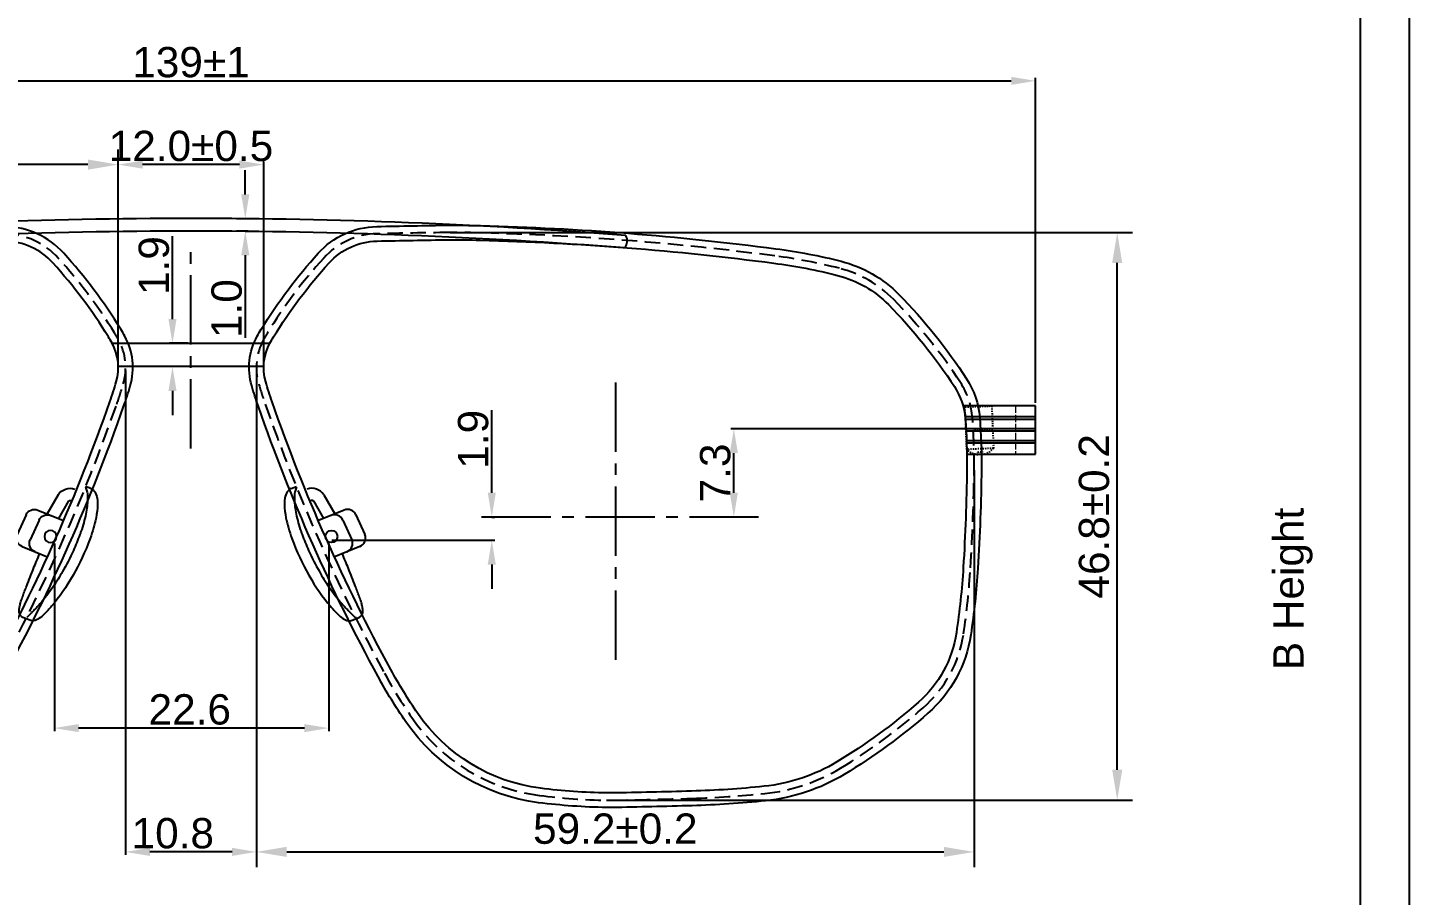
# Model space of a CAD drawing. Header units: millimetres. Extents: x 1233 to 2351, y 1180 to 1535.
# Drawn here: x 1784 to 1898, y 1278.6 to 1350.2 of the extents above; entities that cross this region are included whole.
import ezdxf

# ---------------------------------------------------------------- set-up
doc = ezdxf.new("R2010")
doc.units = ezdxf.units.MM
for name, pattern in [('ACAD_ISO02W100', [15, 12, -3]), ('CENTER2', [28.574999999999992, 19.05, -3.174999999999998, 3.174999999999998, -3.174999999999998]), ('DASHED2', [0.375, 0.25, -0.125]), ('HIDDEN', [9.524999999999995, 6.349999999999998, -3.174999999999998]), ('HIDDEN2', [0.1875, 0.125, -0.0625])]:
    doc.linetypes.add(name, pattern=pattern)
for name, color, linetype in [('Center Line', 2, 'CENTER2'), ('Dimension', 3, 'Continuous'), ('Hidden Line', 1, 'HIDDEN2'), ('图层 1', 7, 'Continuous')]:
    doc.layers.add(name, color=color, linetype=linetype)
doc.layers.add('odj', color=4, linetype='Continuous', lineweight=35)
doc.styles.get("Standard").update_dxf_attribs({"font": 'arial.ttf'})
doc.styles.add('样式 1', font='romant.shx')
doc.dimstyles.new('ISO-25$0', dxfattribs={"dimtxt": 2.5, "dimasz": 2.5, "dimexe": 0.5, "dimexo": 1, "dimgap": 1, "dimtad": 0, "dimtih": 1, "dimtoh": 1, "dimdec": 1, "dimzin": 10, "dimdsep": 46, "dimlunit": 6, "dimtxsty": '样式 1', "dimcen": 0, "dimclrd": 256, "dimclre": 256, "dimclrt": 7, "dimazin": 0, "dimtfac": 1, "dimtdec": 1, "dimtofl": 0, "dimtmove": 0, "dimatfit": 0, "dimfxl": 1, "dimtolj": 1, "dimtzin": 10, "dimarcsym": 0})
doc.dimstyles.new('Standard$0', dxfattribs={"dimtxt": 2.3, "dimasz": 2, "dimexe": 1, "dimexo": 1, "dimgap": 1, "dimtad": 0, "dimtih": 1, "dimtoh": 1, "dimdec": 1, "dimzin": 0, "dimdsep": 46, "dimtxsty": 'Standard', "dimcen": 0, "dimclrd": 4, "dimclre": 4, "dimclrt": 4, "dimadec": 1, "dimazin": 0, "dimtfac": 1, "dimtdec": 1, "dimtofl": 0, "dimtmove": 0, "dimatfit": 0, "dimfxl": 1, "dimtolj": 1, "dimtzin": 0, "dimarcsym": 0})

# ---------------------------------------------------------------- blocks, each defined once
blk = doc.blocks.new('*D189')
at = {"layer": 'Defpoints', "color": 0, "transparency": 16777216}
for p in [(1786.201279306322, 1307.883507528928), (1808.831986962581, 1307.904155001539), (1786.201279306322, 1292.414734139332)]:
    blk.add_point(p, dxfattribs=at)
at = {"layer": 'Dimension', "color": 3, "lineweight": -2, "transparency": 16777216}
for p, q in [((1786.201279306322, 1307.633507528928), (1786.201279306322, 1292.164734139332)), ((1808.831986962581, 1307.654155001539), (1808.831986962581, 1292.164734139332)), ((1806.831986962581, 1292.414734139332), (1788.201279306322, 1292.414734139332))]:
    blk.add_line(p, q, dxfattribs=at)
at = {"layer": 'Dimension', "color": 3, "transparency": 16777216}
for points in [[(1788.201279306322, 1292.748067472665), (1788.201279306322, 1292.081400805999), (1786.201279306322, 1292.414734139332)], [(1806.831986962581, 1292.748067472665), (1806.831986962581, 1292.081400805999), (1808.831986962581, 1292.414734139332)]]:
    blk.add_solid(points, dxfattribs=at)
at = {"layer": 'Dimension', "transparency": 16777216, "insert": (1797.371535814931, 1293.941166608636), "char_height": 2.5, "attachment_point": 5}
blk.add_mtext('\\A1;22.6', dxfattribs=at)
blk = doc.blocks.new('*D190')
at = {"layer": 'Defpoints', "color": 0, "transparency": 16777216}
for p in [(1795.946260532321, 1324.157781262307), (1797.472693001492, 1324.157781262307), (1797.472693001492, 1322.227781262307)]:
    blk.add_point(p, dxfattribs=at)
at = {"layer": 'Dimension', "color": 3, "lineweight": -2, "transparency": 16777216}
for p, q in [((1795.946260532321, 1326.157781262307), (1795.946260532321, 1332.979063663398)), ((1797.222693001492, 1324.157781262307), (1795.696260532321, 1324.157781262307)), ((1797.222693001492, 1322.227781262307), (1795.696260532321, 1322.227781262307)), ((1795.946260532321, 1320.227781262307), (1795.946260532321, 1318.227781262307))]:
    blk.add_line(p, q, dxfattribs=at)
at = {"layer": 'Dimension', "color": 3, "transparency": 16777216}
for points in [[(1795.612927198988, 1326.157781262307), (1796.279593865654, 1326.157781262307), (1795.946260532321, 1324.157781262307)], [(1795.612927198988, 1320.227781262307), (1796.279593865654, 1320.227781262307), (1795.946260532321, 1322.227781262307)]]:
    blk.add_solid(points, dxfattribs=at)
at = {"layer": 'Dimension', "transparency": 16777216, "insert": (1794.419828063016, 1330.568422462852), "char_height": 2.5, "attachment_point": 5, "rotation": 90}
blk.add_mtext('\\A1;1.9', dxfattribs=at)
blk = doc.blocks.new('*D192')
at = {"layer": 'Defpoints', "color": 0, "transparency": 16777216}
for p in [(1842.245439872354, 1317.100238952608), (1867.124894525809, 1317.100238952608), (1844.289983573593, 1309.825514770743)]:
    blk.add_point(p, dxfattribs=at)
at = {"layer": '图层 1', "color": 3, "lineweight": -2, "transparency": 16777216}
for p, q in [((1866.874894525809, 1317.100238952608), (1841.995439872354, 1317.100238952608)), ((1842.245439872354, 1311.825514770743), (1842.245439872354, 1315.100238952608)), ((1844.039983573593, 1309.825514770743), (1841.995439872354, 1309.825514770743))]:
    blk.add_line(p, q, dxfattribs=at)
at = {"layer": '图层 1', "color": 3, "transparency": 16777216}
for points in [[(1841.912106539021, 1315.100238952608), (1842.578773205687, 1315.100238952608), (1842.245439872354, 1317.100238952608)], [(1841.912106539021, 1311.825514770743), (1842.578773205687, 1311.825514770743), (1842.245439872354, 1309.825514770743)]]:
    blk.add_solid(points, dxfattribs=at)
at = {"layer": '图层 1', "transparency": 16777216, "insert": (1840.718154742749, 1313.462876861675), "char_height": 2.5, "attachment_point": 5, "rotation": 90}
blk.add_mtext('\\A1;7.3', dxfattribs=at)
blk = doc.blocks.new('*D193')
at = {"layer": 'Defpoints', "color": 0, "transparency": 16777216}
for p in [(1822.046114533096, 1309.825514770743), (1822.28024132794, 1309.825514770743), (1808.831986962582, 1307.904155001539)]:
    blk.add_point(p, dxfattribs=at)
at = {"layer": 'Dimension', "color": 3, "lineweight": -2, "transparency": 16777216}
for p, q in [((1822.28024132794, 1311.825514770743), (1822.28024132794, 1318.646797171834)), ((1822.296114533096, 1309.825514770743), (1822.53024132794, 1309.825514770743)), ((1809.081986962582, 1307.904155001539), (1822.53024132794, 1307.904155001539)), ((1822.28024132794, 1305.904155001539), (1822.28024132794, 1303.904155001539))]:
    blk.add_line(p, q, dxfattribs=at)
at = {"layer": 'Dimension', "color": 3, "transparency": 16777216}
for points in [[(1821.946907994607, 1311.825514770743), (1822.613574661273, 1311.825514770743), (1822.28024132794, 1309.825514770743)], [(1821.946907994607, 1305.904155001539), (1822.613574661273, 1305.904155001539), (1822.28024132794, 1307.904155001539)]]:
    blk.add_solid(points, dxfattribs=at)
at = {"layer": 'Dimension', "transparency": 16777216, "insert": (1820.753808858635, 1316.236155971288), "char_height": 2.5, "attachment_point": 5, "rotation": 90}
blk.add_mtext('\\A1;1.9', dxfattribs=at)
blk = doc.blocks.new('*D276')
at = {"layer": 'Defpoints', "color": 0, "ltscale": 1000, "transparency": 16777216}
for p in [(1867.124894525808, 1345.803802101913), (1727.820491477174, 1319.007719504563), (1867.124894525808, 1319.007719504563)]:
    blk.add_point(p, dxfattribs=at)
at = {"layer": 'Dimension', "color": 3, "lineweight": -2, "ltscale": 1000, "transparency": 16777216}
for p, q in [((1727.820491477174, 1319.257719504563), (1727.820491477174, 1346.053802101913)), ((1867.124894525808, 1319.257719504563), (1867.124894525808, 1346.053802101913)), ((1729.820491477174, 1345.803802101913), (1865.124894525808, 1345.803802101913))]:
    blk.add_line(p, q, dxfattribs=at)
at = {"layer": 'Dimension', "color": 3, "ltscale": 1000, "transparency": 16777216}
for points in [[(1729.820491477174, 1346.137135435246), (1729.820491477174, 1345.47046876858), (1727.820491477174, 1345.803802101913)], [(1865.124894525808, 1346.137135435246), (1865.124894525808, 1345.47046876858), (1867.124894525808, 1345.803802101913)]]:
    blk.add_solid(points, dxfattribs=at)
at = {"layer": 'Dimension', "ltscale": 1000, "transparency": 16777216, "insert": (1797.472693001491, 1347.331087231517), "char_height": 2.5, "attachment_point": 5}
blk.add_mtext('\\A1;139±1', dxfattribs=at)
blk = doc.blocks.new('*D278')
at = {"layer": 'Defpoints', "color": 0, "transparency": 16777216}
for p in [(1733.475029782162, 1338.89225230947), (1791.477855002765, 1322.153660237662), (1733.475029782162, 1314.325575546025)]:
    blk.add_point(p, dxfattribs=at)
at = {"layer": 'Dimension', "lineweight": -2, "transparency": 16777216}
for p, q in [((1733.475029782162, 1314.950575546025), (1733.475029782162, 1340.14225230947)), ((1791.477855002765, 1322.778660237662), (1791.477855002765, 1340.14225230947)), ((1788.977855002765, 1338.89225230947), (1735.975029782162, 1338.89225230947))]:
    blk.add_line(p, q, dxfattribs=at)
at = {"layer": 'Dimension', "transparency": 16777216}
for points in [[(1735.975029782162, 1339.308918976137), (1735.975029782162, 1338.475585642803), (1733.475029782162, 1338.89225230947)], [(1788.977855002765, 1339.308918976137), (1788.977855002765, 1338.475585642803), (1791.477855002765, 1338.89225230947)]]:
    blk.add_solid(points, dxfattribs=at)
at = {"layer": 'Dimension', "transparency": 16777216, "insert": (1762.476442392464, 1340.793684778774), "char_height": 2.5, "attachment_point": 5}
blk.add_mtext('58±0.2', dxfattribs=at)
blk = doc.blocks.new('mn')
at = {"color": 7}
for p, q in [((6512.101170372654, -4128.874877995278), (6512.55061249201, -4128.720460733514)), ((6513.878499640381, -4130.003108123082), (6514.642491683753, -4131.495626581961)), ((6514.768656383501, -4129.547453678708), (6515.597867596754, -4131.167382908112)), ((6516.373070111922, -4130.90104238383), (6514.19754885654, -4131.648497997568)), ((6516.220143723824, -4131.717665019358), (6516.858861384206, -4133.376938692315)), ((6517.316702681762, -4131.340914322541), (6517.955420342143, -4133.000187995498)), ((6517.499185921921, -4133.978922078115), (6515.306068006046, -4134.73242347175)), ((6516.49339399312, -4140.013396792979), (6517.085622660066, -4139.809921584161))]:
    blk.add_line(p, q, dxfattribs=at)
blk.add_circle((6515.195903655287, -4133.016727784025), 0.4999999999999999, dxfattribs=at)
for centre, radius, start, end in [((6513.742430322622, -4130.129630006967), 1.179859824391619, 29.56616959253316, 105.1945961217461), ((6513.742430322622, -4130.129630006967), 0.1798598243916189, 29.56616959253316, 109.3577873490888), ((6516.61676918673, -4131.610345394493), 0.7499999999999998, 21.0536169119092, 108.961461324464), ((6515.520210228793, -4131.98709609131), 0.7499999999999998, 21.0536169119092, 108.961461324464), ((6516.158927889175, -4133.646369764268), 0.7499999999999998, 288.961461324464, 21.0536169119092), ((6517.255486847112, -4133.269619067451), 0.7499999999999998, 288.961461324464, 21.0536169119092), ((6516.923156610193, -4139.337052910385), 0.5, 288.961461324464, 352.0354316012372)]:
    blk.add_arc(centre, radius, start, end, dxfattribs=at)
for points, knots in [([(6512.56869760641, -4128.802085993377), (6512.539024358377, -4128.841349812163), (6512.511370003777, -4128.887375343213), (6512.43906021232, -4129.039319669609), (6512.40072891075, -4129.162364733601), (6512.345148900091, -4129.449492141677), (6512.327855893269, -4129.613803293275), (6512.314640656517, -4129.971150103842), (6512.318727283648, -4130.164199847024), (6512.345200850104, -4130.560848851048), (6512.36850234757, -4130.778009549314), (6512.436213901108, -4131.236687625033), (6512.480615520082, -4131.478197503347), (6512.588199925152, -4131.96943243455), (6512.651468323165, -4132.219548358257), (6512.745001981487, -4132.547081637586), (6512.769061655871, -4132.628225460594), (6512.793754223981, -4132.708593971267)], [0.342327441454286, 0.342327441454286, 0.342327441454286, 0.342327441454286, 0.7330589444378742, 0.7330589444378742, 1.466117888875748, 1.466117888875748, 2.199176833313623, 2.199176833313623, 2.932235777751497, 2.932235777751497, 3.665693099158799, 3.665693099158799, 4.399150420566102, 4.399150420566102, 5.132607741973404, 5.132607741973404, 5.375972114476435, 5.375972114476435, 5.375972114476435, 5.375972114476435]), ([(6512.101170372654, -4128.874877995278), (6512.015081152605, -4128.904456134608), (6511.938246541677, -4128.95143574439), (6511.7276740262, -4129.141269221003), (6511.641049340324, -4129.321375434243), (6511.525209189309, -4129.695258739761), (6511.491580424013, -4129.927931810118), (6511.468162438119, -4130.512987660631), (6511.489491549222, -4130.874947211842), (6511.578796381533, -4131.537451209549), (6511.62936374864, -4131.817232674587), (6511.759428714666, -4132.399583392947), (6511.839286496359, -4132.699978690042), (6511.931102040883, -4132.998144348051)], [0, 0, 0, 0, 0.5256886371061397, 0.5256886371061397, 1.652907206024139, 1.652907206024139, 2.923388993747845, 2.923388993747845, 4.456515165682466, 4.456515165682466, 5.498466311699731, 5.498466311699731, 6.576224090350896, 6.576224090350896, 6.576224090350896, 6.576224090350896]), ([(6511.931102040883, -4132.998144348051), (6512.264003286209, -4134.079221842921), (6512.679407640651, -4135.126377354473), (6513.646945599357, -4137.080248997027), (6514.192248286387, -4137.972536621903), (6514.780476327336, -4138.749005292327)], [0, 0, 0, 0, 3.393519155522588, 3.393519155522588, 6.793294881170972, 6.793294881170972, 6.793294881170972, 6.793294881170972]), ([(6512.793754223981, -4132.708593971267), (6512.93399065749, -4133.165030630797), (6513.089013678565, -4133.61558601987), (6513.497131013783, -4134.686584647927), (6513.763305960223, -4135.292723405772), (6514.257055623464, -4136.288292213078), (6514.494855747069, -4136.725787262324), (6515.003242260169, -4137.570625383923), (6515.2738280883, -4137.977971466267), (6515.59511621721, -4138.413678623388), (6515.63704120591, -4138.469646605974), (6515.679142218053, -4138.524967351401)], [12.47735215966656, 12.47735215966656, 12.47735215966656, 12.47735215966656, 13.82435650972569, 13.82435650972569, 15.77427393012776, 15.77427393012776, 17.29059964368506, 17.29059964368506, 18.80692535724236, 18.80692535724236, 19.03321680475641, 19.03321680475641, 19.03321680475641, 19.03321680475641]), ([(6516.996792218193, -4137.423372703631), (6516.9742607428, -4137.351691242578), (6516.951516479327, -4137.279687602389), (6516.774838716119, -4136.723081872159), (6516.611908038743, -4136.225732877156), (6516.303621645417, -4135.311696081315), (6516.159437769269, -4134.894416892333), (6516.01614785683, -4134.48845445018)], [9.004309419062118, 9.004309419062118, 9.004309419062118, 9.004309419062118, 9.230600866580804, 9.230600866580804, 10.74692658013807, 10.74692658013807, 12.02899439069849, 12.02899439069849, 12.02899439069849, 12.02899439069849]), ([(6517.273285230718, -4138.327390195272), (6517.229266440263, -4138.179198378582), (6517.184270269563, -4138.029970935489), (6517.092541235493, -4137.730047537661), (6517.045306055677, -4137.577714249916), (6516.996792218193, -4137.423372703631)], [8.414024721390836, 8.414024721390836, 8.414024721390836, 8.414024721390836, 8.934537136107044, 8.934537136107044, 9.455744046800545, 9.455744046800545, 9.455744046800545, 9.455744046800545]), ([(6514.780476327336, -4138.749005292327), (6514.869842465801, -4138.866969758291), (6514.960081241246, -4138.981955398747), (6515.142326268448, -4139.205980261366), (6515.234304829928, -4139.314970175179), (6515.326979367725, -4139.420737946589)], [0, 0, 0, 0, 0.5164991335987998, 0.5164991335987998, 1.033970389091923, 1.033970389091923, 1.033970389091923, 1.033970389091923]), ([(6515.679142218053, -4138.524967351401), (6515.769792369698, -4138.644081683971), (6515.860971368713, -4138.759676629951), (6516.043867838463, -4138.983381336027), (6516.136579530339, -4139.09271718216), (6516.230429237923, -4139.199248867861), (6516.24251295626, -4139.2129654677), (6516.25461554076, -4139.226635579825), (6516.26671812526, -4139.24030569195), (6516.321523761148, -4139.302209757781), (6516.376329397035, -4139.364113823613), (6516.431135032923, -4139.426017889445), (6516.54582910819, -4139.555567149679), (6516.660523183457, -4139.685116409913), (6516.775217258724, -4139.814665670146)], [20.07178153526275, 20.07178153526275, 20.07178153526275, 20.07178153526275, 20.59298844595623, 20.59298844595623, 21.11350086067244, 21.11350086067244, 21.11350086067244, 21.18051998702081, 21.18051998702081, 21.18051998702081, 21.48401101705299, 21.48401101705299, 21.48401101705299, 22.11913954859993, 22.11913954859993, 22.11913954859993, 22.11913954859993]), ([(6517.41833358208, -4139.406333257632), (6517.418382182399, -4139.405985889876), (6517.418430631042, -4139.405638306015), (6517.418478927297, -4139.405290505038), (6517.420696289229, -4139.389322380192), (6517.422592438546, -4139.37289660012), (6517.432439900718, -4139.267006150364), (6517.431613475321, -4139.165508091577), (6517.41257248472, -4138.945515386147), (6517.39435134059, -4138.827012940137), (6517.345155105562, -4138.58869093925), (6517.313098554847, -4138.461424065126), (6517.273285230718, -4138.327390195272)], [0.8534819877434223, 0.8534819877434223, 0.8534819877434223, 0.8534819877434223, 0.8554320267002495, 0.8554320267002495, 0.8554320267002495, 0.9449615782385192, 0.9449615782385192, 1.417442367357779, 1.417442367357779, 1.889923156477038, 1.889923156477038, 2.345182951583777, 2.345182951583777, 2.345182951583777, 2.345182951583777]), ([(6515.326979367725, -4139.420737946588), (6515.472003456753, -4139.586251312629), (6515.615125974015, -4139.722599174032), (6515.895261869822, -4139.927109601613), (6516.028796832585, -4139.994647573634), (6516.291339600277, -4140.055873846622), (6516.403199050973, -4140.044385557475), (6516.49339399312, -4140.013396792979)], [0, 0, 0, 0, 0.7963150142354934, 0.7963150142354934, 1.559532167277848, 1.559532167277848, 2.33524941402347, 2.33524941402347, 2.33524941402347, 2.33524941402347])]:
    blk.add_open_spline(points, degree=3, knots=knots, dxfattribs=at)
blk = doc.blocks.new('ET3WT23T23')
at = {"layer": 'Center Line', "color": 251, "linetype": 'DASHED2', "ltscale": 0.3, "true_color": 0x636466}
for p, q in [((-2.441429834048222, 1.714316889639974), (-2.441429834047653, -1.78568311036048)), ((-0.2414298340488585, 1.714316889641339), (-2.441429834048677, 1.714316889640429)), ((-0.2414298340469259, -1.785683110359514), (-0.241429834047949, 1.714316889640884)), ((-2.441429834047426, -0.2856831103586615), (-0.2414298340472669, -0.2856831103582067)), ((-2.441429834048677, -1.78568311036048), (-0.2414298340484038, -1.785683110359571)), ((-1.541429834048358, -2.271919605543133), (-1.541429834048472, -2.037952694391549)), ((-1.141429834047926, -2.037952694391322), (-1.541429834048472, -2.037952694391549)), ((-1.141429834048267, -2.27191960554245), (-1.141429834047926, -2.037952694391322))]:
    blk.add_line(p, q, dxfattribs=at)
for start, end in [(221.1120904392005, 262.1265062017676), (277.8734937982522, 318.8879095609055)]:
    blk.add_arc((-1.341429834048427, -0.8256831103602167), 1.459999999999997, start, end, dxfattribs=at)
blk = doc.blocks.new('*D280')
at = {"layer": 'Defpoints', "color": 0, "transparency": 16777216}
for p in [(1802.867531000217, 1322.153660237659), (1862.070356220825, 1314.325575546006), (1862.070356220825, 1282.202254417452)]:
    blk.add_point(p, dxfattribs=at)
at = {"layer": 'Dimension', "lineweight": -2, "transparency": 16777216}
for p, q in [((1802.867531000217, 1321.528660237659), (1802.867531000217, 1280.952254417452)), ((1862.070356220825, 1313.700575546006), (1862.070356220825, 1280.952254417452)), ((1805.367531000217, 1282.202254417452), (1859.570356220825, 1282.202254417452))]:
    blk.add_line(p, q, dxfattribs=at)
at = {"layer": 'Dimension', "transparency": 16777216}
for points in [[(1805.367531000217, 1282.618921084118), (1805.367531000217, 1281.785587750785), (1802.867531000217, 1282.202254417452)], [(1859.570356220825, 1282.618921084118), (1859.570356220825, 1281.785587750785), (1862.070356220825, 1282.202254417452)]]:
    blk.add_solid(points, dxfattribs=at)
at = {"layer": 'Dimension', "transparency": 16777216, "insert": (1832.468943610521, 1284.103686886756), "char_height": 2.5, "attachment_point": 5}
blk.add_mtext('59.2±0.2', dxfattribs=at)
blk = doc.blocks.new('*D281')
at = {"layer": 'Defpoints', "color": 0, "transparency": 16777216}
for p in [(1818.218317414932, 1333.289029465323), (1873.865573706601, 1333.289029465323), (1831.216308115247, 1286.47533006186)]:
    blk.add_point(p, dxfattribs=at)
at = {"layer": 'Dimension', "lineweight": -2, "transparency": 16777216}
for p, q in [((1818.843317414932, 1333.289029465323), (1875.115573706601, 1333.289029465323)), ((1873.865573706601, 1288.97533006186), (1873.865573706601, 1330.789029465323)), ((1831.841308115247, 1286.47533006186), (1875.115573706601, 1286.47533006186))]:
    blk.add_line(p, q, dxfattribs=at)
at = {"layer": 'Dimension', "transparency": 16777216}
for points in [[(1873.448907039934, 1330.789029465323), (1874.282240373268, 1330.789029465323), (1873.865573706601, 1333.289029465323)], [(1873.448907039934, 1288.97533006186), (1874.282240373268, 1288.97533006186), (1873.865573706601, 1286.47533006186)]]:
    blk.add_solid(points, dxfattribs=at)
at = {"layer": 'Dimension', "transparency": 16777216, "insert": (1871.964141237297, 1309.882179763591), "char_height": 2.5, "attachment_point": 5, "rotation": 90}
blk.add_mtext('46.8±0.2', dxfattribs=at)
blk = doc.blocks.new('*D282')
at = {"layer": 'Defpoints', "color": 0, "transparency": 16777216}
for p in [(1792.077855002764, 1322.153660237658), (1802.867531000218, 1322.153660237658), (1792.077855002764, 1282.202254417451)]:
    blk.add_point(p, dxfattribs=at)
at = {"layer": 'Dimension', "color": 3, "lineweight": -2, "transparency": 16777216}
for p, q in [((1792.077855002764, 1321.903660237658), (1792.077855002764, 1281.952254417451)), ((1802.867531000218, 1321.903660237658), (1802.867531000218, 1281.952254417451)), ((1800.867531000218, 1282.202254417451), (1794.077855002764, 1282.202254417451))]:
    blk.add_line(p, q, dxfattribs=at)
at = {"layer": 'Dimension', "color": 3, "transparency": 16777216}
for points in [[(1794.077855002764, 1282.535587750784), (1794.077855002764, 1281.868921084117), (1792.077855002764, 1282.202254417451)], [(1800.867531000218, 1282.535587750784), (1800.867531000218, 1281.868921084117), (1802.867531000218, 1282.202254417451)]]:
    blk.add_solid(points, dxfattribs=at)
at = {"layer": 'Dimension', "transparency": 16777216, "insert": (1795.970154194136, 1283.728686886755), "char_height": 2.5, "attachment_point": 5}
blk.add_mtext('\\A1;10.8', dxfattribs=at)
blk = doc.blocks.new('*D283')
at = {"layer": 'Defpoints', "color": 0, "transparency": 16777216}
for p in [(1800.973349641837, 1333.421113769951), (1800.981129767056, 1334.437059593133), (1801.950345906177, 1334.437059593133)]:
    blk.add_point(p, dxfattribs=at)
at = {"layer": 'Dimension', "color": 3, "lineweight": -2, "transparency": 16777216}
for p, q in [((1801.950345906177, 1336.437059593133), (1801.950345906177, 1338.437059593133)), ((1801.223349641837, 1333.421113769951), (1802.200345906177, 1333.421113769951)), ((1801.231129767056, 1334.437059593133), (1802.200345906177, 1334.437059593133)), ((1801.950345906177, 1331.421113769951), (1801.950345906177, 1324.613473933652))]:
    blk.add_line(p, q, dxfattribs=at)
at = {"layer": 'Dimension', "color": 3, "transparency": 16777216}
for points in [[(1801.617012572844, 1336.437059593133), (1802.28367923951, 1336.437059593133), (1801.950345906177, 1334.437059593133)], [(1801.617012572844, 1331.421113769951), (1802.28367923951, 1331.421113769951), (1801.950345906177, 1333.421113769951)]]:
    blk.add_solid(points, dxfattribs=at)
at = {"layer": 'Dimension', "transparency": 16777216, "insert": (1800.423913436872, 1327.017293851796), "char_height": 2.5, "attachment_point": 5, "rotation": 90}
blk.add_mtext('\\A1;1.0', dxfattribs=at)
blk = doc.blocks.new('*D284')
at = {"layer": 'Defpoints', "color": 0, "ltscale": 1000, "transparency": 16777216}
for p in [(1791.477855002766, 1338.892252309494), (1791.477855002766, 1322.153660237658), (1803.467531000217, 1322.153660237658)]:
    blk.add_point(p, dxfattribs=at)
at = {"layer": 'Dimension', "color": 3, "lineweight": -2, "ltscale": 1000, "transparency": 16777216}
for p, q in [((1791.477855002766, 1322.403660237658), (1791.477855002766, 1339.142252309494)), ((1803.467531000217, 1322.403660237658), (1803.467531000217, 1339.142252309494)), ((1801.467531000217, 1338.892252309494), (1793.477855002766, 1338.892252309494))]:
    blk.add_line(p, q, dxfattribs=at)
at = {"layer": 'Dimension', "color": 3, "ltscale": 1000, "transparency": 16777216}
for points in [[(1793.477855002766, 1339.225585642828), (1793.477855002766, 1338.558918976161), (1791.477855002766, 1338.892252309494)], [(1801.467531000217, 1339.225585642828), (1801.467531000217, 1338.558918976161), (1803.467531000217, 1338.892252309494)]]:
    blk.add_solid(points, dxfattribs=at)
at = {"layer": 'Dimension', "ltscale": 1000, "transparency": 16777216, "insert": (1797.472693001491, 1340.418684778798), "char_height": 2.5, "attachment_point": 5}
blk.add_mtext('\\A1;12.0±0.5', dxfattribs=at)

msp = doc.modelspace()

# ---------------------------------------------------------------- linework, layer by layer
msp.add_line((1893.923693972876, 1242.186128059349), (1893.923693972876, 1528.927072839957))
at = {"ltscale": 1000}
for p, q in [((1790.969028524851, 1324.157781262306), (1803.976357478132, 1324.157781262306)), ((1791.476564568267, 1322.257781262307), (1803.468821434715, 1322.257781262307))]:
    msp.add_line(p, q, dxfattribs=at)
at = {"linetype": 'ACAD_ISO02W100', "lineweight": 13, "ltscale": 0.05}
msp.add_line((1865.481352107356, 1319.007719504563), (1865.481352107356, 1315.007719504563), dxfattribs=at)
msp.add_lwpolyline([(1897.961733940156, 1237.927072839957), (1897.961733940156, 1534.927072839957), (1477.9617367434, 1534.927072839957), (1477.9617367434, 1237.927072839957)], close=True)
at = {"layer": 'Center Line', "ltscale": 0.3}
for p, q in [((1797.472693001491, 1315.476398904158), (1797.472693001491, 1331.771752119158)), ((1832.522271392005, 1298.057802589155), (1832.522271392005, 1321.593226952333)), ((1832.522271392005, 1298.057802589155), (1832.522271392005, 1321.593226952333)), ((1844.289983573592, 1309.825514770742), (1820.754559210418, 1309.825514770742)), ((1844.289983573592, 1309.825514770742), (1820.754559210418, 1309.825514770742))]:
    msp.add_line(p, q, dxfattribs=at)
at = {"layer": 'Hidden Line', "linetype": 'HIDDEN', "ltscale": 0.2}
for points in [[(1791.351326439039, 1319.13503251679, 0.01346434941125497), (1791.888283228142, 1320.817837588675, 0.1980365598588297), (1791.489909139378, 1324.455846024808, 0.01340967983316225), (1791.168491280045, 1325.008337422605, 0.04537349690713192), (1786.53012248583, 1331.181223669479, 0.2064109163910522), (1782.136451597526, 1333.188835284855, 0.001635661815353816)], [(1803.594059563944, 1319.13503251679, -0.01346434941125497), (1803.057102774841, 1320.817837588675, -0.1980365598588297), (1803.455476863604, 1324.455846024808, -0.01340967983316225), (1803.776894722938, 1325.008337422605, -0.04537349690713192), (1808.415263517152, 1331.181223669479, -0.2064109163910522), (1812.808934405457, 1333.188835284855, -0.001635661815353816), (1818.748187618174, 1333.29711000564, -0.006338649702698216), (1821.330095114685, 1333.262989596922, -0.02609385777774764), (1845.629169195443, 1331.362160207364, -0.02983717615542814), (1850.952547564604, 1330.338921186321, -0.1369541760801324), (1855.427866378963, 1327.76598690454, -0.04998622406885656), (1860.937298913497, 1320.909886275815, -0.125548524649428), (1861.92837009623, 1317.990208621641, -0.02209906209902951), (1862.067526822324, 1313.807880691167, -0.01284489574654155), (1861.767757772079, 1305.625384708146, -0.02145882832990756), (1861.194614245414, 1300.198325678259, -0.1776175148498124), (1857.861434105955, 1294.092599673644, -0.04413202146490693), (1851.045733629788, 1289.10934901216, -0.1103026912915133), (1844.804750849351, 1287.017584714038, -0.01842355615584178), (1838.783544075948, 1286.614534169401, -0.003491367592497113), (1832.169653227942, 1286.462300913849, -0.006050644587895546), (1831.755807246151, 1286.463865331272, -0.02760444033659949), (1826.222230963107, 1286.857834438471, -0.2137432238079492), (1815.68031059299, 1293.283781483109, -0.02585070551305746), (1813.430969777768, 1296.948132330388, -0.04078454652924504), (1803.594061203275, 1319.135027819788, -0.04078454652924504)], [(1781.514416225215, 1296.948132330388, 0.04078454652924504), (1791.351324799707, 1319.135027819788, 0.04078454652924504)]]:
    msp.add_lwpolyline(points, format="xyb", dxfattribs=at)
at = {"layer": '图层 1'}
for p, q in [((1867.124894525808, 1319.007719504563), (1861.143793640647, 1319.007719504563)), ((1867.124894525808, 1315.007719504563), (1867.124894525808, 1319.007719504563)), ((1867.124894525808, 1318.078354800291), (1861.307509727372, 1318.078354800291)), ((1867.124894525808, 1317.878354800294), (1861.330423284267, 1317.878354800294)), ((1867.124894525808, 1317.100238952607), (1861.38523092536, 1317.100238952607)), ((1867.124894525808, 1316.900238952607), (1861.397070039555, 1316.900238952607)), ((1867.124894525808, 1316.12212310492), (1861.434688280871, 1316.12212310492)), ((1867.124894525808, 1315.92212310492), (1861.442190017642, 1315.92212310492)), ((1861.465215711203, 1315.007719504563), (1867.124894525808, 1315.007719504563))]:
    msp.add_line(p, q, dxfattribs=at)
msp.add_lwpolyline([(1833.337835811468, 1333.04457392007, 0.01959243987514494), (1797.472693001469, 1334.45049364839, 0.01959243987513161), (1761.607550191515, 1333.04457392007, 0.3188532448248884), (1761.694612879091, 1332.048366599676, -0.01936208614299135), (1797.472693001491, 1333.434362735014, -0.01936208614300051), (1833.250773123877, 1332.048366599676, 0.3188532448249497)], format="xyb", close=True, dxfattribs=at)
for points in [[(1791.917814789897, 1318.937318206879, 0.01346434941124989), (1792.464592881955, 1320.650902922049, 0.1980365598588336), (1792.016434904774, 1324.743544857571, 0.01340967983316895), (1791.678836406292, 1325.323849470096, 0.045373496907136), (1786.975185638297, 1331.583615009238, 0.2064109163911341), (1782.149350400319, 1333.788696619569, 0.001636939249397588)], [(1803.027571213086, 1318.937318206879, -0.01346434941124989), (1802.480793121027, 1320.650902922049, -0.1980365598588336), (1802.928951098209, 1324.743544857571, -0.01340967983316895), (1803.26654959669, 1325.323849470096, -0.045373496907136), (1807.970200364685, 1331.583615009238, -0.2064109163911341), (1812.796035602663, 1333.788696619569, -0.001636939249397588), (1818.743855550532, 1333.897112314113, -0.006350008571083263), (1821.345628311745, 1333.862788496379, -0.02609385777774754), (1845.707094430432, 1331.95707840153, -0.02983717615543085), (1851.100732163341, 1330.920334399707, -0.1369541760801386), (1855.855758403592, 1328.186591725313, -0.04998622406885229), (1861.440150412451, 1321.237209311974, -0.1255485246494197), (1862.526571388506, 1318.036632903269, -0.02209906209902572), (1862.667490978954, 1313.80132243247, -0.01284489574654095), (1862.366593484952, 1305.588024448698, -0.02145882832990673), (1861.788043564393, 1300.109772624199, -0.1776175148498018), (1858.256852723574, 1293.641330223269, -0.04413202146490318), (1851.355817343258, 1288.595687556877, -0.1103026912914924), (1844.866848492067, 1286.420806796577, -0.01842355615584399), (1838.801538883843, 1286.014804074368, -0.003492576518037705), (1832.176977726591, 1285.862341243654, -0.006083584472694754), (1831.746278857176, 1285.863940994541, -0.02760444033659191), (1826.146669507722, 1286.262611399216, -0.2137432238079678), (1815.18586488449, 1292.943894088012, -0.02585070551306301), (1812.904088946478, 1296.661084268873, -0.04078454652924657), (1803.027572860741, 1318.937313486029, -0.04078454652924657)], [(1790.784838088188, 1319.332746826702, 0.01346434941125166), (1791.311973574328, 1320.984772255302, 0.1980365598588379), (1790.963383373983, 1324.168147192046, 0.01340967983316638), (1790.65814615379, 1324.692825375114, 0.04537349690713426), (1786.085059333356, 1330.778832329717, 0.2064109163911136), (1782.123552794725, 1332.58897395014, 0.001634379341962517)], [(1804.160547914795, 1319.332746826702, -0.01346434941125166), (1803.633412428655, 1320.984772255302, -0.1980365598588379), (1803.982002629, 1324.168147192046, -0.01340967983316638), (1804.287239849193, 1324.692825375114, -0.04537349690713426), (1808.860326669626, 1330.778832329717, -0.2064109163911136), (1812.821833208258, 1332.58897395014, -0.001634379341962517), (1818.752507529851, 1332.697107491535, -0.006327186222724889), (1821.314561917625, 1332.663190697465, -0.02609385777774774), (1845.551243960454, 1330.767242013197, -0.02983717615542536), (1850.804362965868, 1329.757507972936, -0.1369541760801187), (1854.999974354334, 1327.345382083768, -0.04998622406885436), (1860.434447414544, 1320.582563239659, -0.125548524649418), (1861.330168803961, 1317.943784340012, -0.02209906209902788), (1861.467562665694, 1313.814438949863, -0.01284489574654124), (1861.168922059198, 1305.662744967598, -0.02145882832990765), (1860.601184926443, 1300.286878732317, -0.1776175148497991), (1857.466015488335, 1294.543869124016, -0.04413202146490296), (1850.735649916325, 1289.623010467443, -0.1103026912915076), (1844.742653206635, 1287.614362631499, -0.01842355615584493), (1838.765549268061, 1287.214264264436, -0.003490134925281115), (1832.162367851441, 1287.062261222542, -0.006015901930908544), (1831.765335635126, 1287.063789668005, -0.02760444033659793), (1826.297792418485, 1287.453057477727, -0.2137432238079598), (1816.174756301491, 1293.623668878208, -0.02585070551305864), (1813.957850609058, 1297.235180391901, -0.04078454652924619), (1804.16054954581, 1319.332742153547, -0.04078454652924619)], [(1780.987535393924, 1297.235180391901, 0.04078454652924619), (1790.784836457173, 1319.332742153547, 0.04078454652924619)], [(1782.041297056505, 1296.661084268873, 0.04078454652924657), (1791.917813142241, 1318.937313486029, 0.04078454652924657)]]:
    msp.add_lwpolyline(points, format="xyb", dxfattribs=at)

# ---------------------------------------------------------------- block references
at = {"xscale": -1}
for name, p, rotation in [('ET3WT23T23', (1861.146595625582, 1317.175982422617), 2.326305400248181), ('mn', (8529.368912639122, 5057.235749758011), 356.6821015210733)]:
    msp.add_blockref(name, p, dxfattribs=dict(at, rotation=rotation))
at = {"rotation": 3.317898478926697}
msp.add_blockref('mn', (-4934.423526636139, 5057.235749758011), dxfattribs=at)

# ---------------------------------------------------------------- texts
at = {"layer": 'odj', "insert": (1888.361599245738, 1303.893408585151), "char_height": 2.5, "width": 14.29587454790898, "attachment_point": 5, "rotation": 90}
msp.add_mtext('B Height', dxfattribs=at)

# ---------------------------------------------------------------- dimensions: what is measured, and where the dimension line sits
at = {"layer": 'Dimension', "color": 40, "ltscale": 1000, "true_color": 0xf8d731}
for base, p1, p2, override, picture, middle in [((1867.124894525808, 1345.803802101913), (1727.820491477174, 1319.007719504563), (1867.124894525808, 1319.007719504563), {"dimtxt": 2.5, "dimexe": 0.25, "dimexo": 0.25, "dimgap": 0.25, "dimtad": 1, "dimtih": 0, "dimtoh": 0, "dimdec": 0, "dimclrd": 3, "dimclre": 3, "dimclrt": 256, "dimadec": 0, "dimtol": 1, "dimtp": 1, "dimtm": 1, "dimtdec": 0, "dimatfit": 3, "dimfxl": 1.25, "dimarcsym": 2}, '*D276', (1797.472693001491, 1345.803802101913)), ((1791.477855002766, 1338.892252309494), (1803.467531000217, 1322.153660237658), (1791.477855002766, 1322.153660237658), {"dimtxt": 2.5, "dimexe": 0.25, "dimexo": 0.25, "dimgap": 0.25, "dimtad": 1, "dimtih": 0, "dimtoh": 0, "dimclrd": 3, "dimclre": 3, "dimclrt": 256, "dimadec": 0, "dimtol": 1, "dimtp": 0.5, "dimtm": 0.5, "dimatfit": 3, "dimfxl": 1.25, "dimarcsym": 2}, '*D284', (1797.472693001491, 1338.892252309494))]:
    dim = msp.add_linear_dim(base=base, p1=p1, p2=p2, dimstyle='Standard$0', override=override, dxfattribs=at)
    dim.commit()
    dim.dimension.update_dxf_attribs({"geometry": picture, "text_midpoint": middle, "dimtype": 160})
at = {"layer": 'Dimension'}
dim = msp.add_linear_dim(base=(1733.475029782162, 1338.89225230947), p1=(1791.477855002765, 1322.153660237662), p2=(1733.475029782162, 1314.325575546025), dimstyle='ISO-25$0', override={"dimexe": 1.25, "dimexo": 0.625, "dimgap": 0.625, "dimtad": 3, "dimtih": 0, "dimtoh": 0, "dimzin": 8, "dimlunit": 2, "dimtxsty": 'Standard', "dimcen": 2.5, "dimclrt": 256, "dimadec": 0, "dimtol": 1, "dimtp": 0.2, "dimtm": 0.2, "dimtdec": 2, "dimtofl": 1, "dimatfit": 3, "dimtolj": 0, "dimtzin": 8}, dxfattribs=at)
dim.commit()
dim.dimension.update_dxf_attribs({"geometry": '*D278', "text_midpoint": (1762.476442392464, 1340.793684778774)})
for base, p1, p2, picture, middle in [((1801.950345906177, 1334.437059593133), (1800.973349641836, 1333.42111376995), (1800.981129767055, 1334.437059593133), '*D283', (1801.950345906177, 1327.017293851796)), ((1795.946260532321, 1324.157781262307), (1797.472693001491, 1322.227781262306), (1797.472693001491, 1324.157781262306), '*D190', (1795.946260532321, 1330.568422462852))]:
    dim = msp.add_linear_dim(base=base, p1=p1, p2=p2, angle=90, dimstyle='Standard$0', override={"dimtxt": 2.5, "dimexe": 0.25, "dimexo": 0.25, "dimgap": 0.25, "dimtad": 1, "dimtih": 0, "dimtoh": 0, "dimclrd": 3, "dimclre": 3, "dimclrt": 256, "dimadec": 2, "dimtdec": 2, "dimatfit": 3}, dxfattribs=at)
    dim.commit()
    dim.dimension.update_dxf_attribs({"geometry": picture, "text_midpoint": middle, "dimtype": 160})
for base, p1, p2, dimstyle, override, picture, middle in [((1873.865573706601, 1333.289029465323), (1831.216308115246, 1286.475330061859), (1818.218317414931, 1333.289029465323), 'ISO-25$0', {"dimexe": 1.25, "dimexo": 0.625, "dimgap": 0.625, "dimtad": 3, "dimtih": 0, "dimtoh": 0, "dimzin": 8, "dimlunit": 2, "dimtxsty": 'Standard', "dimcen": 2.5, "dimclrt": 256, "dimadec": 0, "dimtol": 1, "dimtp": 0.2, "dimtm": 0.2, "dimtdec": 2, "dimtofl": 1, "dimatfit": 3, "dimtolj": 0, "dimtzin": 8}, '*D281', (1871.964141237297, 1309.882179763591)), ((1822.28024132794, 1309.825514770743), (1808.831986962581, 1307.904155001539), (1822.046114533096, 1309.825514770742), 'Standard$0', {"dimtxt": 2.5, "dimexe": 0.25, "dimexo": 0.25, "dimgap": 0.25, "dimtad": 1, "dimtih": 0, "dimtoh": 0, "dimclrd": 3, "dimclre": 3, "dimclrt": 256, "dimadec": 2, "dimtdec": 2, "dimatfit": 3}, '*D193', (1820.753808858635, 1316.236155971288))]:
    dim = msp.add_linear_dim(base=base, p1=p1, p2=p2, angle=90, dimstyle=dimstyle, override=override, dxfattribs=at)
    dim.commit()
    dim.dimension.update_dxf_attribs({"geometry": picture, "text_midpoint": middle})
for base, p1, p2, dimstyle, override, picture, middle in [((1792.077855002764, 1282.202254417451), (1802.867531000218, 1322.153660237658), (1792.077855002764, 1322.153660237658), 'Standard$0', {"dimtxt": 2.5, "dimexe": 0.25, "dimexo": 0.25, "dimgap": 0.25, "dimtad": 1, "dimtih": 0, "dimtoh": 0, "dimclrd": 3, "dimclre": 3, "dimclrt": 256, "dimadec": 2, "dimtdec": 2, "dimatfit": 3}, '*D282', (1795.970154194136, 1282.202254417451)), ((1862.070356220825, 1282.202254417452), (1802.867531000217, 1322.153660237659), (1862.070356220825, 1314.325575546006), 'ISO-25$0', {"dimexe": 1.25, "dimexo": 0.625, "dimgap": 0.625, "dimtad": 3, "dimtih": 0, "dimtoh": 0, "dimzin": 8, "dimlunit": 2, "dimtxsty": 'Standard', "dimcen": 2.5, "dimclrt": 256, "dimadec": 0, "dimtol": 1, "dimtp": 0.2, "dimtm": 0.2, "dimtdec": 2, "dimtofl": 1, "dimatfit": 3, "dimtolj": 0, "dimtzin": 8}, '*D280', (1832.468943610521, 1282.202254417452)), ((1786.201279306322, 1292.414734139332), (1808.831986962581, 1307.904155001539), (1786.201279306322, 1307.883507528928), 'Standard$0', {"dimtxt": 2.5, "dimexe": 0.25, "dimexo": 0.25, "dimgap": 0.25, "dimtad": 1, "dimtih": 0, "dimtoh": 0, "dimclrd": 3, "dimclre": 3, "dimclrt": 256, "dimadec": 2, "dimtdec": 2, "dimatfit": 3}, '*D189', (1797.371535814931, 1292.414734139332))]:
    dim = msp.add_linear_dim(base=base, p1=p1, p2=p2, dimstyle=dimstyle, override=override, dxfattribs=at)
    dim.commit()
    dim.dimension.update_dxf_attribs({"geometry": picture, "text_midpoint": middle, "dimtype": 160})
at = {"layer": '图层 1'}
dim = msp.add_linear_dim(base=(1842.245439872354, 1317.100238952608), p1=(1844.289983573592, 1309.825514770742), p2=(1867.124894525808, 1317.100238952607), angle=90, dimstyle='Standard$0', override={"dimtxt": 2.5, "dimexe": 0.25, "dimexo": 0.25, "dimgap": 0.25, "dimtad": 1, "dimtih": 0, "dimtoh": 0, "dimclrd": 3, "dimclre": 3, "dimclrt": 256, "dimadec": 2, "dimtdec": 2, "dimatfit": 3}, dxfattribs=at)
dim.commit()
dim.dimension.update_dxf_attribs({"geometry": '*D192', "text_midpoint": (1840.718154742749, 1313.462876861675)})

doc.saveas('drawing.dxf')
